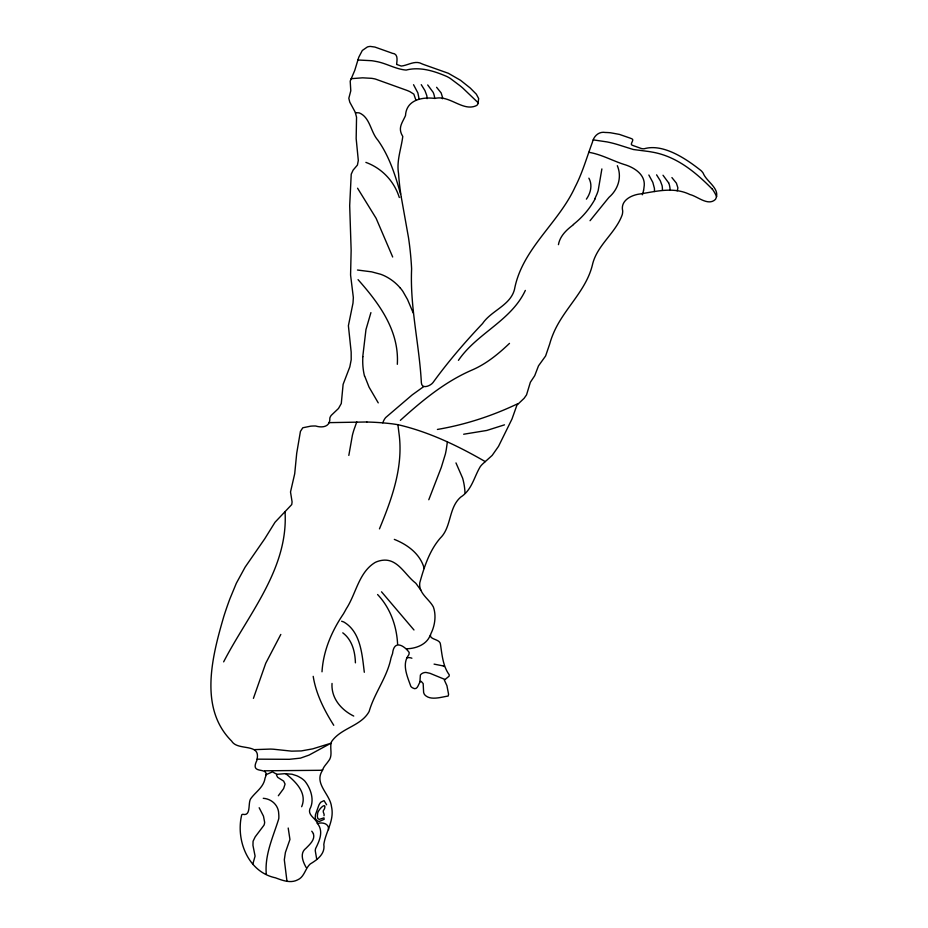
<?xml version="1.0" encoding="UTF-8"?>
<svg xmlns="http://www.w3.org/2000/svg" width="928" height="928" viewBox="0 0 928 928"><rect width="100%" height="100%" fill="white"/><g stroke="black" fill="none" stroke-linecap="round" stroke-linejoin="round"><path stroke-width="1.39" d="M285.047 511.815C288.457 568.922 248.298 614.069 223.648 661.861M362.767 356.642L365.968 329.556L370.91 312.62M266.29 874.338C264.55 854.514 273.192 836.882 278.771 818.716A26.773 26.32 10.9 0 0 278.725 813.891C278.644 805.295 271.544 798.846 263.262 798.3M601.878 168.931L598.177 190.576A53.778 52.884 10.9 0 1 596.843 194.335L594.755 198.963M447.331 442.238L446.368 448.955A95.851 94.25 10.9 0 1 445.359 454.117L441.299 467.387L428.794 499.74M322.004 671.802C323.304 650.725 331.702 631.168 343.441 613.86A200.146 196.794 10.9 0 0 346.33 608.698C356.178 593.549 358.776 572.251 375.237 562.403A23.606 23.212 10.9 0 1 382.232 560.315C397.497 558.088 404.933 574.768 415.199 582.726A12.006 11.797 10.9 0 1 415.964 583.434L420.778 590.034M348.824 455.416L352.396 435.267A92.638 91.083 10.9 0 1 353.962 429.78L356.793 421.88M442.401 98.762L442.482 98.298A7.053 6.937 10.9 0 0 442.552 97.452L441.136 92.904L436.601 87.29M401.302 197.27L408.517 237.742A331.957 326.389 10.9 0 1 411.614 268.9C409.863 307.261 419.352 344.613 421.358 382.661C421.66 389.586 430.36 385.967 432.97 382.603C448.05 361.792 464.87 342.235 482.548 323.57C491.318 310.497 510.481 305.463 514.506 289.316C522.116 248.762 558.494 223.37 575.082 187.038C582.471 172.828 586.751 157.354 592.354 142.425C593.642 136.3 598.722 131.219 605.369 132.472A71.966 70.76 10.9 0 1 610.485 132.762L619.37 134.386L629.428 137.866A23.478 23.084 10.9 0 1 630.53 138.284L630.68 138.342A11.101 10.916 10.9 0 0 631.121 138.516A4.918 4.837 10.9 0 0 631.713 138.69C635.088 139.699 629.172 144.281 632.223 145.278A6.044 5.939 10.9 0 1 632.734 145.406L633.418 145.673A19.766 19.43 10.9 0 0 634.102 145.928L638.499 147.482A40.484 39.811 10.9 0 1 639.346 147.796L640.935 148.376A8.027 7.9 10.9 0 0 644.229 148.747C663.497 143.248 686.569 159.129 701.197 170.74A19.697 19.372 10.9 0 1 703.146 173.084C706.591 182.12 720.998 188.662 715.511 199.323C708.168 206.538 697.717 196.353 689.852 194.509C674.041 186.737 656.63 191.249 640.25 193.94C631.55 194.903 620.148 200.483 622.7 210.981A16.054 15.788 10.9 0 1 622.247 214.67C615.624 233.311 596.704 245.259 592.354 265.153C585.893 291.299 563.574 309.024 553.413 333.396A83.624 82.232 10.9 0 0 549.701 343.986L545.606 355.981L538.495 365.852L534.714 375.701L530.364 382.266L526.536 394.876L524.088 398.332L516.931 405.118L511.966 419.073L498.533 446.322L492.188 455.381L482.583 464.035A25.694 25.265 10.9 0 0 480.333 466.552C474.011 477.004 471.946 489.984 460.694 497.13C448.363 507.871 451.681 526.93 440.324 538.066C429.525 550.432 424.073 567.252 419.769 582.819C418.447 593.41 429.026 598.769 433.364 606.958C436.415 615.519 434.919 625.727 430.87 633.754C427.912 640.146 440.359 638.383 440.51 644.6C442.053 654.82 442.958 666.258 449.21 674.749A3.863 3.793 10.9 0 1 449.036 676.222L444.35 680.096L446.925 685.664L448.584 694.306L448.154 696.046C441.252 697.032 430.163 700.976 424.583 694.666A8.967 8.816 10.9 0 1 423.62 692.358L423.168 683.565L421.231 681.407A2.691 2.645 10.9 0 0 420.57 681.442C418.18 683.576 417.809 691.314 412.438 687.787A6.624 6.508 10.9 0 1 410.826 686.384C407.427 676.616 401.476 664.181 408.819 654.785A6.624 6.519 10.9 0 0 409.144 652.384C404.26 645.702 394.006 639.206 392.556 653.567A117.16 115.2 10.9 0 0 391.013 657.929C387.208 677.289 374.518 692.729 369.135 711.474C361.096 726.23 341.156 727.749 331.563 741.623C329.196 747.852 333.384 755.438 328.454 761.134C326.401 764.22 323.338 766.783 322.41 770.518C313.792 783.65 330.066 794.101 331.482 806.536C334.672 820.48 325.705 831.5 323.814 844.468C325.368 853.76 317.388 859.769 310.288 863.922C305.115 868.469 304.488 876.902 297.691 879.837C290.476 883.618 282.425 880.405 275.43 877.807C247.996 872.03 235.642 840.107 241.698 814.935A1.404 1.38 10.9 0 1 242.858 814.32C251.256 816.408 247.822 803.335 250.595 798.892C255.444 791.955 263.738 787.42 265.072 778.047C270.999 764.846 248.982 776.295 256.882 760.461A45.797 45.031 10.9 0 0 257.427 756.726C258.413 743.502 237.301 750.74 231.664 741.112C198.476 708.122 212.315 655.887 223.834 616.378A378.67 372.337 10.9 0 1 229.866 598.896L236.35 583.236L245.131 567.136L264.77 538.75L275.024 522.255L291.74 504.565L292.088 501.909L290.51 491.979L294.71 473.744L296.705 453.293L300.428 431.404L302.795 427.773L310.66 426.172A38.187 37.549 10.9 0 1 315.706 426.01C322.538 428.133 330.403 426.787 329.846 418.018A8.306 8.166 10.9 0 1 331.331 415.28L338.488 408.482L341.284 403.518L343.116 384.343L349.81 366.896L351.202 359.762L351.167 352.06L348.394 325.705L353 303.096L353.348 297.528L350.575 275.036L351.144 250.247L349.682 205.598L351.225 174.186L353.127 170.091L357.419 165.08L358.312 160.451L356.166 138.597L356.549 117.218L355.215 112.16L349.786 102.173L348.824 98.264L350.796 90.782L350.204 81.13L354.763 70.377L358.776 57.211L362.314 50.472L367.384 46.957A11.658 11.461 10.9 0 1 370.33 46.423L374.9 47.061L391.082 52.803A21.286 20.926 10.9 0 1 392.138 53.244C398.831 53.604 396.778 61.178 396.639 64.461A6.461 6.345 10.9 0 1 397.288 64.658L400.27 65.714A29.325 28.826 10.9 0 0 401.325 66.05C407.891 65.424 415.152 59.972 421.927 63.823A44.857 44.115 10.9 0 0 423.806 64.566L448.363 73.289L460.543 80.307L470.229 88.021L476.354 94.215L478.674 98.588L477.885 104.006A8.63 8.491 10.9 0 1 476.795 105.409C463.211 112.381 449.697 94.644 434.93 98.438C422.228 96.767 406.278 99.841 405.513 115.571C402.207 123.088 397.462 127.902 402.775 136.451C401.256 148.724 396.395 160.846 398.541 173.524A267.566 263.076 10.9 0 0 401.279 197.281M301.67 806.722C307.481 792.802 295.591 781.643 285.789 773.708M558.436 244.656C559.967 235.921 566.695 229.68 573.527 224.657M253.414 698.366L265.733 663.288L280.813 634.439M642.338 194.776L642.431 194.509A35.925 35.334 10.9 0 0 643.58 190.228M379.459 528.867C390.874 501.213 401.662 472.016 399.806 441.577A134.456 132.205 10.9 0 0 399.365 436.288L397.903 424.676L392.625 423.887A246.106 241.988 10.9 0 0 366.862 422.031M252.729 864.444L255.084 856.103L252.961 845.408L253.066 841.267L255.188 836.859L263.958 825.247A9.419 9.257 10.9 0 0 264.642 822.231L263.482 816.188L259.167 807.743M430.267 635.146C426.892 644.45 416.138 648.66 406.51 648.765M586.392 199.137C590.718 193.024 592.656 185.02 588.886 178.176M324.011 815.724C324.951 813.496 321.645 811.907 324.15 809.367A2.274 2.227 10.9 0 1 324.498 808.752C327.085 800.609 316.819 810.678 317.596 814.297A9.825 9.663 10.9 0 0 317.364 816.663L317.863 818.577L319.22 819.401L323.976 817.846L324.15 819.331L319.371 821.431A3.318 3.26 10.9 0 1 318.455 821.28L317.747 821.002A5.162 5.081 10.9 0 1 315.682 819.041A4.106 4.037 10.9 0 1 315.207 817.846L315.462 814.714L318.826 805.307A12.748 12.54 10.9 0 1 320.868 802.163L324.046 800.632L326.621 804.773M525.341 290.418C510.992 321.053 476.98 333.14 458.444 360.342M278.342 795.748L283.632 788.58L285.07 784.067L283.655 781.109L277.692 777.351L276.579 775.263A3.41 3.352 10.9 0 1 276.834 774.335L284.803 773.674M590.046 220.702L606.738 200.077A131.231 129.038 10.9 0 1 609.046 197.293C618.164 189.393 622.131 177.051 617.317 165.683M509.495 343.383C498.464 353.881 486.527 363.73 472.456 369.854C445.196 381.512 422.147 400.629 400.351 420.349M423.69 386.616L412.218 394.876L385.7 417.542A15.184 14.929 10.9 0 0 384.111 419.862A20.95 20.602 10.9 0 0 382.8 422.843M265.791 774.776L272.484 771.852L276.799 774.323M517.986 403.61C492.432 415.86 465.369 424.676 437.413 429.444M504.484 424.85L486.794 430.453L463.664 434.234M351.097 78.683L362.581 77.824L371.641 78.335A41.888 41.192 10.9 0 1 375.341 79.031L406.974 90.41A40.391 39.718 10.9 0 1 409.979 91.71L413.83 94.134L415.825 99.888M254.411 749.638L270.373 749.082A69.217 68.057 10.9 0 1 273.563 749.232L291.612 751.146L301.275 750.926L312.713 748.861L330.867 743.258L308.989 755.125L300.463 758.13L289.327 759.313L257.102 759.162M328.756 422.646L366.862 421.985M264.608 770.797L320.299 770.298A11.066 10.881 10.9 0 0 322.666 769.776M357.732 59.984L371.629 60.703A55.564 54.636 10.9 0 1 375.492 61.352C386.036 63.034 395.456 69.217 406.128 70.076C419.897 66.48 434.13 70.992 446.832 76.49A37.074 36.459 10.9 0 1 450.382 78.497L459.662 85.469A95.619 94.018 10.9 0 1 462.747 88.021L478.407 102.996M355.436 112.74L357.129 112.752A14.999 14.744 10.9 0 1 359.333 112.926C370.179 117.462 370.539 131.915 377.812 140.093C389.273 156.194 395.328 175.218 400.56 194.068M285.314 773.697L291.972 774.219L296.774 775.75A34.719 34.139 10.9 0 1 298.549 776.585L300.939 777.942A22.318 21.947 10.9 0 1 304.883 781.132C310.37 788.011 314.14 798.474 310.81 807.047C306.228 814.424 314.824 817.51 317.283 822.916A5.139 5.046 10.9 0 1 317.364 823.507C322.202 822.092 329.138 823.264 328.558 829.678M434.084 664.123L443.108 665.898M593.282 139.884L607.121 141.926A109.991 108.147 10.9 0 1 619.394 145.116L633.302 149.501L648.672 151.496A56.248 55.309 10.9 0 1 651.734 152.018C676.048 156.032 695.281 171.877 712.02 188.871M357.477 270.025L371.664 271.846L380.758 274.294A43.813 43.082 10.9 0 1 385.108 276.15A47.096 46.307 10.9 0 1 400.119 287.831M588.816 152.296C601.077 154.303 612.051 160.521 623.767 164.349C634.16 167.307 646.398 174.858 643.986 187.468A30.125 29.615 10.9 0 1 643.58 190.228M397.903 424.676C428.794 431.787 457.922 445.811 485.286 461.622M341.643 621.238L343.279 621.795A17.713 17.412 10.9 0 1 343.812 622.004C360.818 631.898 362.106 654.739 364.31 672.278M444.721 679.366L429.919 673.287L425.952 672.44A7.308 7.18 10.9 0 0 421.718 673.716L421.068 674.25A4.338 4.269 10.9 0 0 420.372 675.143L419.908 681.674M394.319 539.388C407.67 544.701 420.314 554.028 424.235 568.516M365.876 162.377C381.93 168.281 394.191 181.192 399.307 197.502M443.41 666.037L444.28 666.536M353.73 716.068C341.156 709.874 331.064 698.123 332.027 683.449M342.78 632.838C352.118 639.81 355.111 651.7 355.412 662.836M671.907 177.584L676.431 183.199L677.858 187.746A10.034 9.86 10.9 0 1 677.127 190.855M663.01 175.241L668.496 182.688M427.704 84.947L433.19 92.394A20.787 20.439 10.9 0 1 434.687 98.136M381.524 591.82L413.969 629.973M358.069 279.653C379.123 303.41 399.353 330.681 397.323 364.31M377.592 594.523C390.294 608.014 396.674 625.843 397.602 644.183M311.75 831.21L312.156 831.755A13.874 13.642 10.9 0 1 313.444 833.773M656.595 174.847L660.295 180.763L662.093 185.623A22.748 22.365 10.9 0 1 662.406 190.356M421.254 84.668L424.943 90.596L426.752 95.445A19.175 18.862 10.9 0 1 427.089 98.658M357.57 188.21L376.118 218.312L392.683 256.998M378.241 402.868L369.054 387.138L364.692 376.107M648.846 175.009L652.825 182.375L654.414 188.326A21.147 20.799 10.9 0 1 654.379 191.562M413.54 84.715L417.867 92.904L419.166 99.342M333.755 725.29C324.266 710.256 316.03 694.063 313.2 676.35M317.341 823.31C323.837 831.279 319.522 840.617 315.613 848.54A12.806 12.586 10.9 0 0 315.265 850.744L316.761 859.444M455.973 462.91L462.643 478.198A65.412 64.322 10.9 0 1 464.998 492.803M306.147 867.471C302.83 861.694 299.419 853.087 306.043 848.215C309.72 844.457 315.311 839.666 313.409 833.785M716.625 196.655L716.184 195.727A39.452 38.79 10.9 0 0 712.112 188.813M413.25 313.038L407.543 299.547L402.88 291.38A44.335 43.593 10.9 0 0 400.13 287.819M288.202 828.031L289.942 839.457L285.395 852.484L284.316 859.769L286.984 881.356M364.507 376.153A65.633 64.531 10.9 0 1 362.883 356.654M595.022 199.102A85.712 84.274 10.9 0 1 573.365 224.448M407.079 657.766A8.456 8.317 10.9 0 1 411.893 658.219M668.659 182.63A25.044 24.627 10.9 0 1 670.12 190.101"/></g></svg>
